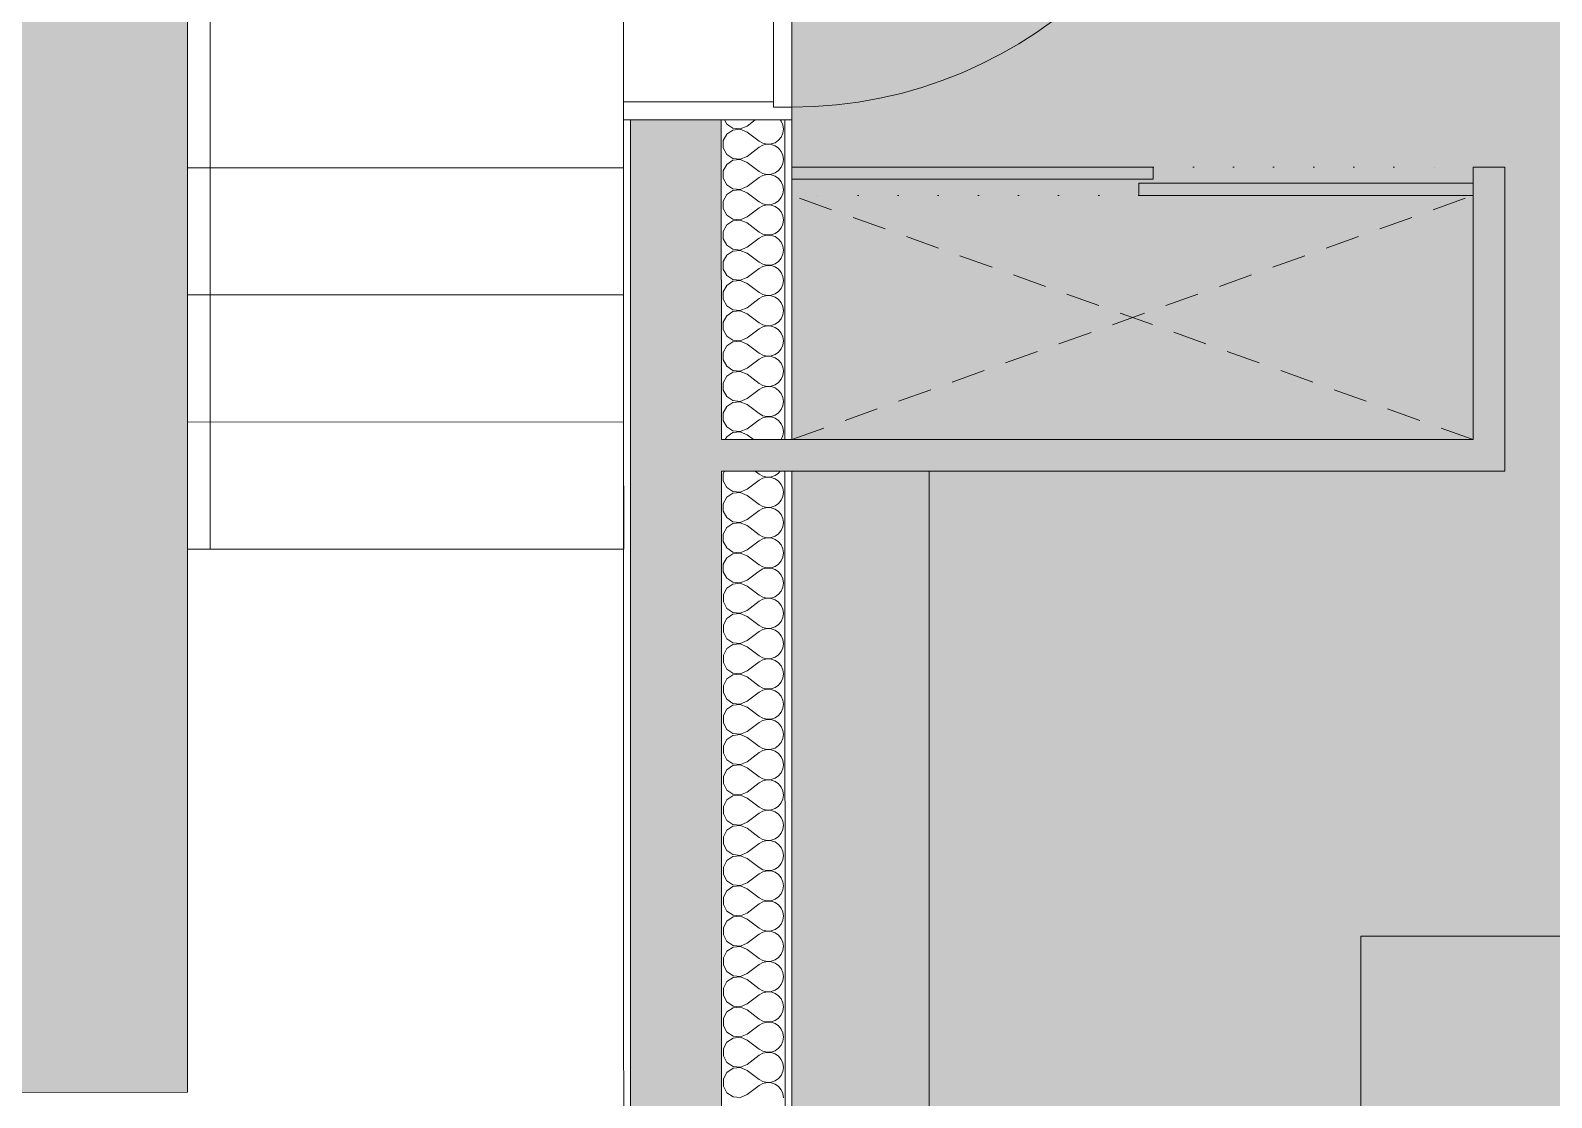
# Model space of a CAD drawing. Header units: millimetres. Extents: x 318905 to 439572, y -5133 to 105868.
# Drawn here: x 360029 to 363377, y 53016 to 55367 of the extents above; entities that cross this region are included whole.
import ezdxf

# ---------------------------------------------------------------- set-up
doc = ezdxf.new("R2010")
doc.units = ezdxf.units.MM
doc.header["$MEASUREMENT"] = 0
doc.linetypes.add('Pointillé', pattern=[88.194442, 0, -88.194442])
doc.linetypes.add('Tirets petits', pattern=[125, 75, -50])
for name, color, linetype, lineweight in [('2D -  Dessin général_Stylo_No__1', 7, 'Continuous', 5), ('2D - Dessins placés (Géomètre)_Stylo_No__1', 7, 'Continuous', 5), ('INTI_Agencement_Stylo_No__1', 7, 'Continuous', 5), ('INTI_Agencement_Stylo_No__142', 8, 'Continuous', 0), ('INTI_HACHURES_Stylo_No__122', 255, 'Continuous', 0), ('INTI_HACHURES_Stylo_No__2', 8, 'Continuous', 5), ('Murs ext - Périphériques_Stylo_No__1', 7, 'Continuous', 5), ('Murs ext - Périphériques_Stylo_No__41', 7, 'Continuous', 20)]:
    doc.layers.add(name, color=color, linetype=linetype, lineweight=lineweight)
for name, color, linetype, lineweight, true_color in [('2D - Dessins placés (Géomètre)_Stylo_No__241', 7, 'Continuous', 5, 0x4d4d4d), ('2D - Dessins placés (Géomètre)_Stylo_No__253', 7, 'Continuous', 13, 0xb6d398), ('Murs ext - Périphériques_Stylo_No__67', 7, 'Continuous', 15, 0x6a6a6a), ('Murs ext - Périphériques_Stylo_No__87', 7, 'Continuous', 13, 0x6a6a6a)]:
    doc.layers.add(name, color=color, linetype=linetype, lineweight=lineweight, true_color=true_color)
doc.layers.add('INTI_Agencement', color=7, linetype='Continuous')
doc.layers.add('Marques & Zones', color=7, linetype='Continuous')

# ---------------------------------------------------------------- blocks, each defined once
blk = doc.blocks.new('*X27')
at = {"layer": 'Murs ext - Périphériques_Stylo_No__1', "linetype": 'Continuous'}
for p, q in [((361556.6, 55169.6), (361561.7, 55160.1)), ((361561.7, 55160.1), (361575.2, 55151.2)), ((361575.2, 55151.2), (361591.3, 55149.6)), ((361591.3, 55149.6), (361606.3, 55155.9)), ((361606.3, 55155.9), (361624.6, 55169.6)), ((361681.3, 55166.8), (361679, 55169.6)), ((361685, 55158.4), (361681.3, 55166.8)), ((361686.3, 55149.3), (361685, 55158.4)), ((361561.7, 55138.3), (361554, 55124)), ((361554, 55124), (361554, 55107.8)), ((361575.2, 55147.3), (361561.7, 55138.3)), ((361591.3, 55148.9), (361575.2, 55147.3)), ((361606.3, 55142.6), (361591.3, 55148.9)), ((361606.3, 55142.6), (361633, 55122.6)), ((361633, 55122.6), (361641, 55118.1)), ((361641, 55118.1), (361650, 55116.1)), ((361650, 55116.1), (361659.2, 55116.5)), ((361659.2, 55116.5), (361667.9, 55119.4)), ((361667.9, 55119.4), (361675.5, 55124.7)), ((361675.5, 55124.7), (361681.3, 55131.7)), ((361681.3, 55131.7), (361685, 55140.1)), ((361685, 55140.1), (361686.3, 55149.3)), ((361554, 55107.8), (361561.7, 55093.5)), ((361561.7, 55093.5), (361575.2, 55084.5)), ((361575.2, 55084.5), (361591.4, 55083)), ((361591.4, 55083), (361606.3, 55089.2)), ((361606.3, 55089.2), (361633, 55109.2)), ((361641, 55113.7), (361633, 55109.2)), ((361650, 55115.8), (361641, 55113.7)), ((361659.2, 55115.3), (361650, 55115.8)), ((361667.9, 55112.4), (361659.2, 55115.3)), ((361675.5, 55107.2), (361667.9, 55112.4)), ((361681.3, 55100.1), (361675.5, 55107.2)), ((361685.1, 55091.7), (361681.3, 55100.1)), ((361686.3, 55082.6), (361685.1, 55091.7)), ((361685.1, 55073.5), (361686.3, 55082.6)), ((361561.7, 55071.7), (361554, 55057.4)), ((361554, 55057.4), (361554, 55041.1)), ((361575.2, 55080.7), (361561.7, 55071.7)), ((361591.4, 55082.2), (361575.2, 55080.7)), ((361606.3, 55075.9), (361591.4, 55082.2)), ((361606.3, 55075.9), (361633, 55055.9)), ((361633, 55055.9), (361641, 55051.5)), ((361641, 55051.5), (361650, 55049.4)), ((361650, 55049.1), (361641, 55047)), ((361650, 55049.4), (361659.2, 55049.8)), ((361659.2, 55048.7), (361650, 55049.1)), ((361659.2, 55049.8), (361667.9, 55052.8)), ((361667.9, 55052.8), (361675.5, 55058)), ((361675.5, 55058), (361681.4, 55065.1)), ((361681.4, 55065.1), (361685.1, 55073.5)), ((361554, 55041.1), (361561.7, 55026.8)), ((361561.7, 55026.8), (361575.2, 55017.8)), ((361575.2, 55017.8), (361591.4, 55016.3)), ((361591.4, 55015.5), (361575.2, 55014)), ((361591.4, 55016.3), (361606.3, 55022.6)), ((361606.3, 55009.2), (361591.4, 55015.5)), ((361606.3, 55022.6), (361633, 55042.6)), ((361641, 55047), (361633, 55042.6)), ((361667.9, 55045.7), (361659.2, 55048.7)), ((361675.5, 55040.5), (361667.9, 55045.7)), ((361681.4, 55033.4), (361675.5, 55040.5)), ((361685.1, 55025), (361681.4, 55033.4)), ((361686.3, 55015.9), (361685.1, 55025)), ((361685.1, 55006.8), (361686.3, 55015.9)), ((361561.7, 55005), (361554, 54990.7)), ((361554, 54990.7), (361554, 54974.5)), ((361575.2, 55014), (361561.7, 55005)), ((361606.3, 55009.2), (361633, 54989.2)), ((361633, 54989.2), (361641.1, 54984.8)), ((361641.1, 54984.8), (361650, 54982.7)), ((361650, 54982.5), (361641.1, 54980.4)), ((361650, 54982.7), (361659.2, 54983.2)), ((361659.2, 54982), (361650, 54982.5)), ((361659.2, 54983.2), (361667.9, 54986.1)), ((361667.9, 54979.1), (361659.2, 54982)), ((361667.9, 54986.1), (361675.5, 54991.3)), ((361675.5, 54991.3), (361681.4, 54998.4)), ((361681.4, 54998.4), (361685.1, 55006.8)), ((361554, 54974.5), (361561.7, 54960.1)), ((361561.7, 54960.1), (361575.2, 54951.2)), ((361575.2, 54951.2), (361591.4, 54949.6)), ((361591.4, 54948.9), (361575.2, 54947.3)), ((361591.4, 54949.6), (361606.3, 54955.9)), ((361606.4, 54942.6), (361591.4, 54948.9)), ((361606.3, 54955.9), (361633, 54975.9)), ((361641.1, 54980.4), (361633, 54975.9)), ((361675.5, 54973.9), (361667.9, 54979.1)), ((361681.4, 54966.8), (361675.5, 54973.9)), ((361685.1, 54958.4), (361681.4, 54966.8)), ((361686.3, 54949.3), (361685.1, 54958.4)), ((361685.1, 54940.1), (361686.3, 54949.3)), ((361561.7, 54938.3), (361554, 54924)), ((361554, 54924), (361554, 54907.8)), ((361575.2, 54947.3), (361561.7, 54938.3)), ((361606.4, 54942.6), (361633, 54922.6)), ((361633, 54922.6), (361641.1, 54918.1)), ((361641.1, 54918.1), (361650, 54916.1)), ((361650, 54915.8), (361641.1, 54913.7)), ((361650, 54916.1), (361659.2, 54916.5)), ((361659.2, 54915.3), (361650, 54915.8)), ((361659.2, 54916.5), (361667.9, 54919.4)), ((361667.9, 54912.4), (361659.2, 54915.3)), ((361667.9, 54919.4), (361675.5, 54924.7)), ((361675.5, 54924.7), (361681.4, 54931.7)), ((361681.4, 54931.7), (361685.1, 54940.1)), ((361554, 54907.8), (361561.7, 54893.5)), ((361561.7, 54893.5), (361575.2, 54884.5)), ((361575.2, 54884.5), (361591.4, 54883)), ((361591.4, 54882.2), (361575.2, 54880.7)), ((361591.4, 54883), (361606.4, 54889.2)), ((361606.4, 54875.9), (361591.4, 54882.2)), ((361606.4, 54889.2), (361633, 54909.2)), ((361641.1, 54913.7), (361633, 54909.2)), ((361675.5, 54907.2), (361667.9, 54912.4)), ((361681.4, 54900.1), (361675.5, 54907.2)), ((361685.1, 54891.7), (361681.4, 54900.1)), ((361686.4, 54882.6), (361685.1, 54891.7)), ((361685.1, 54873.5), (361686.4, 54882.6)), ((361561.7, 54871.7), (361554, 54857.4)), ((361554, 54857.4), (361554, 54841.1)), ((361575.2, 54880.7), (361561.7, 54871.7)), ((361606.4, 54875.9), (361633, 54855.9)), ((361633, 54855.9), (361641.1, 54851.5)), ((361641.1, 54851.5), (361650, 54849.4)), ((361650, 54849.1), (361641.1, 54847)), ((361650, 54849.4), (361659.2, 54849.8)), ((361659.2, 54848.7), (361650, 54849.1)), ((361659.2, 54849.8), (361667.9, 54852.8)), ((361667.9, 54845.7), (361659.2, 54848.7)), ((361667.9, 54852.8), (361675.5, 54858)), ((361675.5, 54858), (361681.4, 54865.1)), ((361681.4, 54865.1), (361685.1, 54873.5)), ((361554, 54841.1), (361561.7, 54826.8)), ((361561.7, 54826.8), (361575.2, 54817.8)), ((361575.2, 54817.8), (361591.4, 54816.3)), ((361591.4, 54815.5), (361575.2, 54814)), ((361591.4, 54816.3), (361606.4, 54822.6)), ((361606.4, 54809.2), (361591.4, 54815.5)), ((361606.4, 54822.6), (361633, 54842.6)), ((361641.1, 54847), (361633, 54842.6)), ((361675.5, 54840.5), (361667.9, 54845.7)), ((361681.4, 54833.4), (361675.5, 54840.5)), ((361685.1, 54825), (361681.4, 54833.4)), ((361686.4, 54815.9), (361685.1, 54825)), ((361685.1, 54806.8), (361686.4, 54815.9)), ((361561.7, 54805), (361554, 54790.7)), ((361554, 54790.7), (361554, 54774.5)), ((361575.2, 54814), (361561.7, 54805)), ((361606.4, 54809.2), (361633, 54789.2)), ((361633, 54789.2), (361641.1, 54784.8)), ((361641.1, 54784.8), (361650, 54782.7)), ((361650, 54782.5), (361641.1, 54780.4)), ((361650, 54782.7), (361659.2, 54783.2)), ((361659.2, 54782), (361650, 54782.5)), ((361659.2, 54783.2), (361667.9, 54786.1)), ((361668, 54779.1), (361659.2, 54782)), ((361667.9, 54786.1), (361675.5, 54791.3)), ((361675.5, 54791.3), (361681.4, 54798.4)), ((361681.4, 54798.4), (361685.1, 54806.8)), ((361554, 54774.5), (361561.7, 54760.1)), ((361561.7, 54760.1), (361575.2, 54751.2)), ((361575.2, 54751.2), (361591.4, 54749.6)), ((361591.4, 54748.9), (361575.2, 54747.3)), ((361591.4, 54749.6), (361606.4, 54755.9)), ((361606.4, 54742.6), (361591.4, 54748.9)), ((361606.4, 54755.9), (361633, 54775.9)), ((361641.1, 54780.4), (361633, 54775.9)), ((361675.5, 54773.9), (361668, 54779.1)), ((361681.4, 54766.8), (361675.5, 54773.9)), ((361685.1, 54758.4), (361681.4, 54766.8)), ((361686.4, 54749.3), (361685.1, 54758.4)), ((361685.1, 54740.1), (361686.4, 54749.3)), ((361561.7, 54738.3), (361554.1, 54724)), ((361554.1, 54724), (361554.1, 54707.8)), ((361575.2, 54747.3), (361561.7, 54738.3)), ((361606.4, 54742.6), (361633.1, 54722.6)), ((361633.1, 54722.6), (361641.1, 54718.1)), ((361641.1, 54718.1), (361650.1, 54716.1)), ((361650.1, 54715.8), (361641.1, 54713.7)), ((361650.1, 54716.1), (361659.2, 54716.5)), ((361659.2, 54715.3), (361650.1, 54715.8)), ((361659.2, 54716.5), (361668, 54719.4)), ((361668, 54712.4), (361659.2, 54715.3)), ((361668, 54719.4), (361675.5, 54724.7)), ((361675.5, 54724.7), (361681.4, 54731.7)), ((361681.4, 54731.7), (361685.1, 54740.1)), ((361554.1, 54707.8), (361561.7, 54693.5)), ((361561.7, 54693.5), (361575.3, 54684.5)), ((361575.3, 54680.7), (361561.7, 54671.7)), ((361575.3, 54684.5), (361591.4, 54683)), ((361591.4, 54682.2), (361575.3, 54680.7)), ((361591.4, 54683), (361606.4, 54689.2)), ((361606.4, 54675.9), (361591.4, 54682.2)), ((361606.4, 54689.2), (361633.1, 54709.2)), ((361641.1, 54713.7), (361633.1, 54709.2)), ((361675.5, 54707.2), (361668, 54712.4)), ((361681.4, 54700.1), (361675.5, 54707.2)), ((361685.1, 54691.7), (361681.4, 54700.1)), ((361686.4, 54682.6), (361685.1, 54691.7)), ((361685.1, 54673.5), (361686.4, 54682.6)), ((361561.7, 54671.7), (361554.1, 54657.4)), ((361554.1, 54657.4), (361554.1, 54641.1)), ((361606.4, 54675.9), (361633.1, 54655.9)), ((361633.1, 54655.9), (361641.1, 54651.5)), ((361641.1, 54651.5), (361650.1, 54649.4)), ((361650.1, 54649.1), (361641.1, 54647)), ((361650.1, 54649.4), (361659.3, 54649.8)), ((361659.3, 54648.7), (361650.1, 54649.1)), ((361659.3, 54649.8), (361668, 54652.8)), ((361668, 54645.7), (361659.3, 54648.7)), ((361668, 54652.8), (361675.5, 54658)), ((361675.5, 54658), (361681.4, 54665.1)), ((361681.4, 54665.1), (361685.1, 54673.5)), ((361554.1, 54641.1), (361561.7, 54626.8)), ((361561.7, 54626.8), (361575.3, 54617.8)), ((361575.3, 54614), (361561.7, 54605)), ((361575.3, 54617.8), (361591.4, 54616.3)), ((361591.4, 54615.5), (361575.3, 54614)), ((361591.4, 54616.3), (361606.4, 54622.6)), ((361606.4, 54609.2), (361591.4, 54615.5)), ((361606.4, 54622.6), (361633.1, 54642.6)), ((361641.1, 54647), (361633.1, 54642.6)), ((361675.6, 54640.5), (361668, 54645.7)), ((361681.4, 54633.4), (361675.6, 54640.5)), ((361685.1, 54625), (361681.4, 54633.4)), ((361686.4, 54615.9), (361685.1, 54625)), ((361685.1, 54606.8), (361686.4, 54615.9)), ((361561.7, 54605), (361554.1, 54590.7)), ((361554.1, 54590.7), (361554.1, 54574.5)), ((361606.4, 54609.2), (361633.1, 54589.2)), ((361633.1, 54589.2), (361641.1, 54584.8)), ((361641.1, 54580.4), (361633.1, 54575.9)), ((361641.1, 54584.8), (361650.1, 54582.7)), ((361650.1, 54582.5), (361641.1, 54580.4)), ((361650.1, 54582.7), (361659.3, 54583.2)), ((361659.3, 54582), (361650.1, 54582.5)), ((361659.3, 54583.2), (361668, 54586.1)), ((361668, 54579.1), (361659.3, 54582)), ((361668, 54586.1), (361675.6, 54591.3)), ((361675.6, 54591.3), (361681.4, 54598.4)), ((361681.4, 54598.4), (361685.1, 54606.8)), ((361554.1, 54574.5), (361561.8, 54560.1)), ((361561.8, 54560.1), (361575.3, 54551.2)), ((361575.3, 54547.3), (361561.8, 54538.3)), ((361575.3, 54551.2), (361591.4, 54549.6)), ((361591.4, 54548.9), (361575.3, 54547.3)), ((361591.4, 54549.6), (361606.4, 54555.9)), ((361606.4, 54542.6), (361591.4, 54548.9)), ((361606.4, 54555.9), (361633.1, 54575.9)), ((361675.6, 54573.9), (361668, 54579.1)), ((361681.4, 54566.8), (361675.6, 54573.9)), ((361685.1, 54558.4), (361681.4, 54566.8)), ((361686.4, 54549.3), (361685.1, 54558.4)), ((361685.1, 54540.1), (361686.4, 54549.3)), ((361561.8, 54538.3), (361554.1, 54524)), ((361554.1, 54524), (361554.1, 54507.8)), ((361606.4, 54542.6), (361633.1, 54522.6)), ((361633.1, 54522.6), (361641.1, 54518.1)), ((361641.1, 54513.7), (361633.1, 54509.2)), ((361641.1, 54518.1), (361650.1, 54516.1)), ((361650.1, 54515.8), (361641.1, 54513.7)), ((361650.1, 54516.1), (361659.3, 54516.5)), ((361659.3, 54515.3), (361650.1, 54515.8)), ((361659.3, 54516.5), (361668, 54519.4)), ((361668, 54512.4), (361659.3, 54515.3)), ((361668, 54519.4), (361675.6, 54524.7)), ((361675.6, 54524.7), (361681.4, 54531.7)), ((361681.4, 54531.7), (361685.1, 54540.1)), ((361554.1, 54507.8), (361561.8, 54493.5)), ((361561.8, 54493.5), (361575.3, 54484.5)), ((361575.3, 54480.7), (361561.8, 54471.7)), ((361575.3, 54484.5), (361591.5, 54483)), ((361591.5, 54482.2), (361575.3, 54480.7)), ((361591.5, 54483), (361606.4, 54489.2)), ((361606.4, 54475.9), (361591.5, 54482.2)), ((361606.4, 54489.2), (361633.1, 54509.2)), ((361675.6, 54507.2), (361668, 54512.4)), ((361681.4, 54500.1), (361675.6, 54507.2)), ((361685.2, 54491.7), (361681.4, 54500.1)), ((361686.4, 54482.6), (361685.2, 54491.7)), ((361685.2, 54473.5), (361686.4, 54482.6)), ((361561.8, 54471.7), (361558.5, 54465.6)), ((361606.4, 54475.9), (361620.2, 54465.6)), ((361681.7, 54465.6), (361685.2, 54473.5))]:
    blk.add_line(p, q, dxfattribs=at)
blk = doc.blocks.new('Hachure_11', base_point=(0, 4000))
at = {"layer": 'Murs ext - Périphériques_Stylo_No__1', "linetype": 'Continuous'}
blk.add_blockref('*X27', (0, 0), dxfattribs=at)
blk = doc.blocks.new('*X31')
at = {"layer": 'Murs ext - Périphériques_Stylo_No__1', "linetype": 'Continuous'}
for p, q in [((361556.7, 54395.6), (361554.1, 54390.7)), ((361554.1, 54390.7), (361554.1, 54374.5)), ((361624.6, 54395.6), (361633.1, 54389.2)), ((361633.1, 54389.2), (361641.2, 54384.8)), ((361641.2, 54380.4), (361633.1, 54375.9)), ((361641.2, 54384.8), (361650.1, 54382.7)), ((361650.1, 54382.5), (361641.2, 54380.4)), ((361650.1, 54382.7), (361659.3, 54383.2)), ((361659.3, 54382), (361650.1, 54382.5)), ((361659.3, 54383.2), (361668, 54386.1)), ((361668, 54379.1), (361659.3, 54382)), ((361668, 54386.1), (361675.6, 54391.3)), ((361675.6, 54391.3), (361679.2, 54395.6)), ((361554.1, 54374.5), (361561.8, 54360.1)), ((361561.8, 54360.1), (361575.3, 54351.2)), ((361575.3, 54347.3), (361561.8, 54338.3)), ((361575.3, 54351.2), (361591.5, 54349.6)), ((361591.5, 54348.9), (361575.3, 54347.3)), ((361591.5, 54349.6), (361606.4, 54355.9)), ((361606.4, 54342.6), (361591.5, 54348.9)), ((361606.4, 54355.9), (361633.1, 54375.9)), ((361675.6, 54373.9), (361668, 54379.1)), ((361681.5, 54366.8), (361675.6, 54373.9)), ((361685.2, 54358.4), (361681.5, 54366.8)), ((361686.4, 54349.3), (361685.2, 54358.4)), ((361685.2, 54340.1), (361686.4, 54349.3)), ((361561.8, 54338.3), (361554.1, 54324)), ((361554.1, 54324), (361554.1, 54307.8)), ((361606.4, 54342.6), (361633.1, 54322.6)), ((361633.1, 54322.6), (361641.2, 54318.1)), ((361641.2, 54313.7), (361633.1, 54309.2)), ((361641.2, 54318.1), (361650.1, 54316.1)), ((361650.1, 54315.8), (361641.2, 54313.7)), ((361650.1, 54316.1), (361659.3, 54316.5)), ((361659.3, 54315.3), (361650.1, 54315.8)), ((361659.3, 54316.5), (361668, 54319.4)), ((361668, 54312.4), (361659.3, 54315.3)), ((361668, 54319.4), (361675.6, 54324.7)), ((361675.6, 54307.2), (361668, 54312.4)), ((361675.6, 54324.7), (361681.5, 54331.7)), ((361681.5, 54331.7), (361685.2, 54340.1)), ((361554.1, 54307.8), (361561.8, 54293.5)), ((361561.8, 54293.5), (361575.3, 54284.5)), ((361575.3, 54280.7), (361561.8, 54271.7)), ((361575.3, 54284.5), (361591.5, 54283)), ((361591.5, 54282.2), (361575.3, 54280.7)), ((361591.5, 54283), (361606.5, 54289.2)), ((361606.5, 54275.9), (361591.5, 54282.2)), ((361606.5, 54289.2), (361633.1, 54309.2)), ((361681.5, 54300.1), (361675.6, 54307.2)), ((361685.2, 54291.7), (361681.5, 54300.1)), ((361686.5, 54282.6), (361685.2, 54291.7)), ((361685.2, 54273.5), (361686.5, 54282.6)), ((361561.8, 54271.7), (361554.1, 54257.4)), ((361554.1, 54257.4), (361554.1, 54241.1)), ((361606.5, 54275.9), (361633.1, 54255.9)), ((361633.1, 54255.9), (361641.2, 54251.5)), ((361641.2, 54247), (361633.1, 54242.6)), ((361641.2, 54251.5), (361650.1, 54249.4)), ((361650.1, 54249.1), (361641.2, 54247)), ((361650.1, 54249.4), (361659.3, 54249.8)), ((361659.3, 54248.7), (361650.1, 54249.1)), ((361659.3, 54249.8), (361668, 54252.8)), ((361668, 54245.7), (361659.3, 54248.7)), ((361668, 54252.8), (361675.6, 54258)), ((361675.6, 54240.5), (361668, 54245.7)), ((361675.6, 54258), (361681.5, 54265.1)), ((361681.5, 54265.1), (361685.2, 54273.5)), ((361554.1, 54241.1), (361561.8, 54226.8)), ((361561.8, 54226.8), (361575.3, 54217.8)), ((361575.3, 54214), (361561.8, 54205)), ((361575.3, 54217.8), (361591.5, 54216.3)), ((361591.5, 54215.5), (361575.3, 54214)), ((361591.5, 54216.3), (361606.5, 54222.6)), ((361606.5, 54209.2), (361591.5, 54215.5)), ((361606.5, 54222.6), (361633.1, 54242.6)), ((361681.5, 54233.4), (361675.6, 54240.5)), ((361685.2, 54225), (361681.5, 54233.4)), ((361686.5, 54215.9), (361685.2, 54225)), ((361685.2, 54206.8), (361686.5, 54215.9)), ((361561.8, 54205), (361554.1, 54190.7)), ((361554.1, 54190.7), (361554.1, 54174.5)), ((361606.5, 54209.2), (361633.1, 54189.2)), ((361633.1, 54189.2), (361641.2, 54184.8)), ((361641.2, 54180.4), (361633.1, 54175.9)), ((361641.2, 54184.8), (361650.1, 54182.7)), ((361650.1, 54182.5), (361641.2, 54180.4)), ((361650.1, 54182.7), (361659.3, 54183.2)), ((361659.3, 54182), (361650.1, 54182.5)), ((361659.3, 54183.2), (361668, 54186.1)), ((361668, 54179.1), (361659.3, 54182)), ((361668, 54186.1), (361675.6, 54191.3)), ((361675.6, 54173.9), (361668, 54179.1)), ((361675.6, 54191.3), (361681.5, 54198.4)), ((361681.5, 54198.4), (361685.2, 54206.8)), ((361554.1, 54174.5), (361561.8, 54160.1)), ((361561.8, 54160.1), (361575.3, 54151.2)), ((361575.3, 54147.3), (361561.8, 54138.3)), ((361575.3, 54151.2), (361591.5, 54149.6)), ((361591.5, 54148.9), (361575.3, 54147.3)), ((361591.5, 54149.6), (361606.5, 54155.9)), ((361606.5, 54142.6), (361591.5, 54148.9)), ((361606.5, 54155.9), (361633.1, 54175.9)), ((361681.5, 54166.8), (361675.6, 54173.9)), ((361685.2, 54158.4), (361681.5, 54166.8)), ((361686.5, 54149.3), (361685.2, 54158.4)), ((361685.2, 54140.1), (361686.5, 54149.3)), ((361561.8, 54138.3), (361554.2, 54124)), ((361554.2, 54124), (361554.2, 54107.8)), ((361606.5, 54142.6), (361633.1, 54122.6)), ((361633.1, 54122.6), (361641.2, 54118.1)), ((361641.2, 54113.7), (361633.2, 54109.2)), ((361641.2, 54118.1), (361650.2, 54116.1)), ((361650.2, 54115.8), (361641.2, 54113.7)), ((361650.2, 54116.1), (361659.3, 54116.5)), ((361659.3, 54115.3), (361650.2, 54115.8)), ((361659.3, 54116.5), (361668.1, 54119.4)), ((361668.1, 54112.4), (361659.3, 54115.3)), ((361668.1, 54119.4), (361675.6, 54124.7)), ((361675.6, 54107.2), (361668.1, 54112.4)), ((361675.6, 54124.7), (361681.5, 54131.7)), ((361681.5, 54131.7), (361685.2, 54140.1)), ((361554.2, 54107.8), (361561.8, 54093.5)), ((361561.8, 54093.5), (361575.4, 54084.5)), ((361575.4, 54080.7), (361561.8, 54071.7)), ((361575.4, 54084.5), (361591.5, 54083)), ((361591.5, 54082.2), (361575.4, 54080.7)), ((361591.5, 54083), (361606.5, 54089.2)), ((361606.5, 54075.9), (361591.5, 54082.2)), ((361606.5, 54089.2), (361633.2, 54109.2)), ((361681.5, 54100.1), (361675.6, 54107.2)), ((361685.2, 54091.7), (361681.5, 54100.1)), ((361686.5, 54082.6), (361685.2, 54091.7)), ((361685.2, 54073.5), (361686.5, 54082.6)), ((361561.8, 54071.7), (361554.2, 54057.4)), ((361554.2, 54057.4), (361554.2, 54041.1)), ((361606.5, 54075.9), (361633.2, 54055.9)), ((361633.2, 54055.9), (361641.2, 54051.5)), ((361641.2, 54047), (361633.2, 54042.6)), ((361641.2, 54051.5), (361650.2, 54049.4)), ((361650.2, 54049.1), (361641.2, 54047)), ((361650.2, 54049.4), (361659.4, 54049.8)), ((361659.4, 54048.7), (361650.2, 54049.1)), ((361659.4, 54049.8), (361668.1, 54052.8)), ((361668.1, 54045.7), (361659.4, 54048.7)), ((361668.1, 54052.8), (361675.6, 54058)), ((361675.6, 54040.5), (361668.1, 54045.7)), ((361675.6, 54058), (361681.5, 54065.1)), ((361681.5, 54065.1), (361685.2, 54073.5)), ((361554.2, 54041.1), (361561.8, 54026.8)), ((361561.8, 54026.8), (361575.4, 54017.8)), ((361575.4, 54014), (361561.8, 54005)), ((361575.4, 54017.8), (361591.5, 54016.3)), ((361591.5, 54015.5), (361575.4, 54014)), ((361591.5, 54016.3), (361606.5, 54022.6)), ((361606.5, 54009.2), (361591.5, 54015.5)), ((361606.5, 54022.6), (361633.2, 54042.6)), ((361681.5, 54033.4), (361675.6, 54040.5)), ((361685.2, 54025), (361681.5, 54033.4)), ((361686.5, 54015.9), (361685.2, 54025)), ((361685.2, 54006.8), (361686.5, 54015.9)), ((361561.8, 54005), (361554.2, 53990.7)), ((361554.2, 53990.7), (361554.2, 53974.5)), ((361606.5, 54009.2), (361633.2, 53989.2)), ((361633.2, 53989.2), (361641.2, 53984.8)), ((361641.2, 53980.4), (361633.2, 53975.9)), ((361641.2, 53984.8), (361650.2, 53982.7)), ((361650.2, 53982.5), (361641.2, 53980.4)), ((361650.2, 53982.7), (361659.4, 53983.2)), ((361659.4, 53982), (361650.2, 53982.5)), ((361659.4, 53983.2), (361668.1, 53986.1)), ((361668.1, 53979.1), (361659.4, 53982)), ((361668.1, 53986.1), (361675.7, 53991.3)), ((361675.7, 53973.9), (361668.1, 53979.1)), ((361675.7, 53991.3), (361681.5, 53998.4)), ((361681.5, 53998.4), (361685.2, 54006.8)), ((361554.2, 53974.5), (361561.8, 53960.1)), ((361561.8, 53960.1), (361575.4, 53951.2)), ((361575.4, 53947.3), (361561.9, 53938.3)), ((361575.4, 53951.2), (361591.5, 53949.6)), ((361591.5, 53948.9), (361575.4, 53947.3)), ((361591.5, 53949.6), (361606.5, 53955.9)), ((361606.5, 53942.6), (361591.5, 53948.9)), ((361606.5, 53955.9), (361633.2, 53975.9)), ((361681.5, 53966.8), (361675.7, 53973.9)), ((361685.2, 53958.4), (361681.5, 53966.8)), ((361686.5, 53949.3), (361685.2, 53958.4)), ((361685.2, 53940.1), (361686.5, 53949.3)), ((361561.9, 53938.3), (361554.2, 53924)), ((361554.2, 53924), (361554.2, 53907.8)), ((361606.5, 53942.6), (361633.2, 53922.6)), ((361633.2, 53922.6), (361641.2, 53918.1)), ((361641.2, 53913.7), (361633.2, 53909.2)), ((361641.2, 53918.1), (361650.2, 53916.1)), ((361650.2, 53915.8), (361641.2, 53913.7)), ((361650.2, 53916.1), (361659.4, 53916.5)), ((361659.4, 53915.3), (361650.2, 53915.8)), ((361659.4, 53916.5), (361668.1, 53919.4)), ((361668.1, 53912.4), (361659.4, 53915.3)), ((361668.1, 53919.4), (361675.7, 53924.7)), ((361675.7, 53907.2), (361668.1, 53912.4)), ((361675.7, 53924.7), (361681.5, 53931.7)), ((361681.5, 53931.7), (361685.2, 53940.1)), ((361554.2, 53907.8), (361561.9, 53893.5)), ((361561.9, 53893.5), (361575.4, 53884.5)), ((361575.4, 53880.7), (361561.9, 53871.7)), ((361575.4, 53884.5), (361591.5, 53883)), ((361591.5, 53882.2), (361575.4, 53880.7)), ((361591.5, 53883), (361606.5, 53889.2)), ((361606.5, 53875.9), (361591.5, 53882.2)), ((361606.5, 53889.2), (361633.2, 53909.2)), ((361681.5, 53900.1), (361675.7, 53907.2)), ((361685.3, 53891.7), (361681.5, 53900.1)), ((361686.5, 53882.6), (361685.3, 53891.7)), ((361685.3, 53873.5), (361686.5, 53882.6)), ((361561.9, 53871.7), (361554.2, 53857.4)), ((361554.2, 53857.4), (361554.2, 53841.1)), ((361606.5, 53875.9), (361633.2, 53855.9)), ((361633.2, 53855.9), (361641.2, 53851.5)), ((361641.2, 53847), (361633.2, 53842.6)), ((361641.2, 53851.5), (361650.2, 53849.4)), ((361650.2, 53849.1), (361641.2, 53847)), ((361650.2, 53849.4), (361659.4, 53849.8)), ((361659.4, 53848.7), (361650.2, 53849.1)), ((361659.4, 53849.8), (361668.1, 53852.8)), ((361668.1, 53845.7), (361659.4, 53848.7)), ((361668.1, 53852.8), (361675.7, 53858)), ((361675.7, 53840.5), (361668.1, 53845.7)), ((361675.7, 53858), (361681.5, 53865.1)), ((361681.5, 53865.1), (361685.3, 53873.5)), ((361554.2, 53841.1), (361561.9, 53826.8)), ((361561.9, 53826.8), (361575.4, 53817.8)), ((361575.4, 53814), (361561.9, 53805)), ((361575.4, 53817.8), (361591.6, 53816.3)), ((361591.6, 53815.5), (361575.4, 53814)), ((361591.6, 53816.3), (361606.5, 53822.6)), ((361606.5, 53809.2), (361591.6, 53815.5)), ((361606.5, 53822.6), (361633.2, 53842.6)), ((361681.6, 53833.4), (361675.7, 53840.5)), ((361685.3, 53825), (361681.6, 53833.4)), ((361686.5, 53815.9), (361685.3, 53825)), ((361685.3, 53806.8), (361686.5, 53815.9)), ((361561.9, 53805), (361554.2, 53790.7)), ((361554.2, 53790.7), (361554.2, 53774.5)), ((361606.5, 53809.2), (361633.2, 53789.2)), ((361633.2, 53789.2), (361641.3, 53784.8)), ((361641.3, 53780.4), (361633.2, 53775.9)), ((361641.3, 53784.8), (361650.2, 53782.7)), ((361650.2, 53782.5), (361641.3, 53780.4)), ((361650.2, 53782.7), (361659.4, 53783.2)), ((361659.4, 53782), (361650.2, 53782.5)), ((361659.4, 53783.2), (361668.1, 53786.1)), ((361668.1, 53779.1), (361659.4, 53782)), ((361668.1, 53786.1), (361675.7, 53791.3)), ((361675.7, 53773.9), (361668.1, 53779.1)), ((361675.7, 53791.3), (361681.6, 53798.4)), ((361681.6, 53798.4), (361685.3, 53806.8)), ((361554.2, 53774.5), (361561.9, 53760.1)), ((361561.9, 53760.1), (361575.4, 53751.2)), ((361575.4, 53747.3), (361561.9, 53738.3)), ((361575.4, 53751.2), (361591.6, 53749.6)), ((361591.6, 53748.9), (361575.4, 53747.3)), ((361591.6, 53749.6), (361606.5, 53755.9)), ((361606.5, 53742.6), (361591.6, 53748.9)), ((361606.5, 53755.9), (361633.2, 53775.9)), ((361681.6, 53766.8), (361675.7, 53773.9)), ((361685.3, 53758.4), (361681.6, 53766.8)), ((361686.5, 53749.3), (361685.3, 53758.4)), ((361685.3, 53740.1), (361686.5, 53749.3)), ((361561.9, 53738.3), (361554.2, 53724)), ((361554.2, 53724), (361554.2, 53707.8)), ((361606.5, 53742.6), (361633.2, 53722.6)), ((361633.2, 53722.6), (361641.3, 53718.1)), ((361641.3, 53713.7), (361633.2, 53709.2)), ((361641.3, 53718.1), (361650.2, 53716.1)), ((361650.2, 53715.8), (361641.3, 53713.7)), ((361650.2, 53716.1), (361659.4, 53716.5)), ((361659.4, 53715.3), (361650.2, 53715.8)), ((361659.4, 53716.5), (361668.1, 53719.4)), ((361668.1, 53712.4), (361659.4, 53715.3)), ((361668.1, 53719.4), (361675.7, 53724.7)), ((361675.7, 53707.2), (361668.1, 53712.4)), ((361675.7, 53724.7), (361681.6, 53731.7)), ((361681.6, 53731.7), (361685.3, 53740.1)), ((361554.2, 53707.8), (361561.9, 53693.5)), ((361561.9, 53693.5), (361575.4, 53684.5)), ((361575.4, 53680.7), (361561.9, 53671.7)), ((361575.4, 53684.5), (361591.6, 53683)), ((361591.6, 53682.2), (361575.4, 53680.7)), ((361591.6, 53683), (361606.6, 53689.2)), ((361606.6, 53675.9), (361591.6, 53682.2)), ((361606.6, 53689.2), (361633.2, 53709.2)), ((361681.6, 53700.1), (361675.7, 53707.2)), ((361685.3, 53691.7), (361681.6, 53700.1)), ((361686.6, 53682.6), (361685.3, 53691.7)), ((361685.3, 53673.5), (361686.6, 53682.6)), ((361561.9, 53671.7), (361554.2, 53657.4)), ((361554.2, 53657.4), (361554.2, 53641.1)), ((361606.6, 53675.9), (361633.2, 53655.9)), ((361606.6, 53622.6), (361633.2, 53642.6)), ((361633.2, 53655.9), (361641.3, 53651.5)), ((361641.3, 53647), (361633.2, 53642.6)), ((361641.3, 53651.5), (361650.2, 53649.4)), ((361650.2, 53649.1), (361641.3, 53647)), ((361650.2, 53649.4), (361659.4, 53649.8)), ((361659.4, 53648.7), (361650.2, 53649.1)), ((361659.4, 53649.8), (361668.1, 53652.8)), ((361668.1, 53645.7), (361659.4, 53648.7)), ((361668.1, 53652.8), (361675.7, 53658)), ((361675.7, 53640.5), (361668.1, 53645.7)), ((361675.7, 53658), (361681.6, 53665.1)), ((361681.6, 53665.1), (361685.3, 53673.5)), ((361554.2, 53641.1), (361561.9, 53626.8)), ((361561.9, 53626.8), (361575.4, 53617.8)), ((361575.4, 53614), (361561.9, 53605)), ((361575.4, 53617.8), (361591.6, 53616.3)), ((361591.6, 53615.5), (361575.4, 53614)), ((361591.6, 53616.3), (361606.6, 53622.6)), ((361606.6, 53609.2), (361591.6, 53615.5)), ((361606.6, 53609.2), (361633.2, 53589.2)), ((361681.6, 53633.4), (361675.7, 53640.5)), ((361685.3, 53625), (361681.6, 53633.4)), ((361686.6, 53615.9), (361685.3, 53625)), ((361685.3, 53606.8), (361686.6, 53615.9)), ((361561.9, 53605), (361554.2, 53590.7)), ((361554.2, 53590.7), (361554.2, 53574.5)), ((361606.6, 53555.9), (361633.2, 53575.9)), ((361633.2, 53589.2), (361641.3, 53584.8)), ((361641.3, 53580.4), (361633.2, 53575.9)), ((361641.3, 53584.8), (361650.2, 53582.7)), ((361650.2, 53582.5), (361641.3, 53580.4)), ((361650.2, 53582.7), (361659.4, 53583.2)), ((361659.4, 53582), (361650.2, 53582.5)), ((361659.4, 53583.2), (361668.1, 53586.1)), ((361668.1, 53579.1), (361659.4, 53582)), ((361668.1, 53586.1), (361675.7, 53591.3)), ((361675.7, 53573.9), (361668.1, 53579.1)), ((361675.7, 53591.3), (361681.6, 53598.4)), ((361681.6, 53598.4), (361685.3, 53606.8)), ((361554.2, 53574.5), (361561.9, 53560.1)), ((361561.9, 53560.1), (361575.4, 53551.2)), ((361575.4, 53547.3), (361561.9, 53538.3)), ((361575.4, 53551.2), (361591.6, 53549.6)), ((361591.6, 53548.9), (361575.4, 53547.3)), ((361591.6, 53549.6), (361606.6, 53555.9)), ((361606.6, 53542.6), (361591.6, 53548.9)), ((361606.6, 53542.6), (361633.2, 53522.6)), ((361681.6, 53566.8), (361675.7, 53573.9)), ((361685.3, 53558.4), (361681.6, 53566.8)), ((361686.6, 53549.3), (361685.3, 53558.4)), ((361685.3, 53540.1), (361686.6, 53549.3)), ((361561.9, 53538.3), (361554.2, 53524)), ((361554.2, 53524), (361554.3, 53507.8)), ((361606.6, 53489.2), (361633.2, 53509.2)), ((361633.2, 53522.6), (361641.3, 53518.1)), ((361641.3, 53513.7), (361633.2, 53509.2)), ((361641.3, 53518.1), (361650.3, 53516.1)), ((361650.3, 53515.8), (361641.3, 53513.7)), ((361650.3, 53516.1), (361659.4, 53516.5)), ((361659.4, 53515.3), (361650.3, 53515.8)), ((361659.4, 53516.5), (361668.2, 53519.4)), ((361668.2, 53512.4), (361659.4, 53515.3)), ((361668.2, 53519.4), (361675.7, 53524.7)), ((361675.7, 53507.2), (361668.2, 53512.4)), ((361675.7, 53524.7), (361681.6, 53531.7)), ((361681.6, 53531.7), (361685.3, 53540.1)), ((361554.3, 53507.8), (361561.9, 53493.5)), ((361561.9, 53493.5), (361575.4, 53484.5)), ((361575.4, 53480.7), (361561.9, 53471.7)), ((361575.4, 53484.5), (361591.6, 53483)), ((361591.6, 53482.2), (361575.4, 53480.7)), ((361591.6, 53483), (361606.6, 53489.2)), ((361606.6, 53475.9), (361591.6, 53482.2)), ((361606.6, 53475.9), (361633.3, 53455.9)), ((361681.6, 53500.1), (361675.7, 53507.2)), ((361685.3, 53491.7), (361681.6, 53500.1)), ((361686.6, 53482.6), (361685.3, 53491.7)), ((361685.3, 53473.5), (361686.6, 53482.6)), ((361561.9, 53471.7), (361554.3, 53457.4)), ((361554.3, 53457.4), (361554.3, 53441.1)), ((361606.6, 53422.6), (361633.3, 53442.6)), ((361633.3, 53455.9), (361641.3, 53451.5)), ((361641.3, 53447), (361633.3, 53442.6)), ((361641.3, 53451.5), (361650.3, 53449.4)), ((361650.3, 53449.1), (361641.3, 53447)), ((361650.3, 53449.4), (361659.4, 53449.8)), ((361659.4, 53448.7), (361650.3, 53449.1)), ((361659.4, 53449.8), (361668.2, 53452.8)), ((361668.2, 53445.7), (361659.4, 53448.7)), ((361668.2, 53452.8), (361675.7, 53458)), ((361675.7, 53440.5), (361668.2, 53445.7)), ((361675.7, 53458), (361681.6, 53465.1)), ((361681.6, 53465.1), (361685.3, 53473.5)), ((361554.3, 53441.1), (361561.9, 53426.8)), ((361561.9, 53426.8), (361575.5, 53417.8)), ((361575.5, 53414), (361561.9, 53405)), ((361575.5, 53417.8), (361591.6, 53416.3)), ((361591.6, 53415.5), (361575.5, 53414)), ((361591.6, 53416.3), (361606.6, 53422.6)), ((361606.6, 53409.2), (361591.6, 53415.5)), ((361606.6, 53409.2), (361633.3, 53389.2)), ((361681.6, 53433.4), (361675.7, 53440.5)), ((361685.3, 53425), (361681.6, 53433.4)), ((361686.6, 53415.9), (361685.3, 53425)), ((361685.3, 53406.8), (361686.6, 53415.9)), ((361561.9, 53405), (361554.3, 53390.7)), ((361554.3, 53390.7), (361554.3, 53374.5)), ((361606.6, 53355.9), (361633.3, 53375.9)), ((361633.3, 53389.2), (361641.3, 53384.8)), ((361641.3, 53380.4), (361633.3, 53375.9)), ((361641.3, 53384.8), (361650.3, 53382.7)), ((361650.3, 53382.5), (361641.3, 53380.4)), ((361650.3, 53382.7), (361659.5, 53383.2)), ((361659.5, 53382), (361650.3, 53382.5)), ((361659.5, 53383.2), (361668.2, 53386.1)), ((361668.2, 53379.1), (361659.5, 53382)), ((361668.2, 53386.1), (361675.8, 53391.3)), ((361675.8, 53373.9), (361668.2, 53379.1)), ((361675.8, 53391.3), (361681.6, 53398.4)), ((361681.6, 53398.4), (361685.3, 53406.8)), ((361554.3, 53374.5), (361561.9, 53360.1)), ((361561.9, 53360.1), (361575.5, 53351.2)), ((361575.5, 53347.3), (361561.9, 53338.3)), ((361575.5, 53351.2), (361591.6, 53349.6)), ((361591.6, 53348.9), (361575.5, 53347.3)), ((361591.6, 53349.6), (361606.6, 53355.9)), ((361606.6, 53342.6), (361591.6, 53348.9)), ((361606.6, 53342.6), (361633.3, 53322.6)), ((361681.6, 53366.8), (361675.8, 53373.9)), ((361685.3, 53358.4), (361681.6, 53366.8)), ((361686.6, 53349.3), (361685.3, 53358.4)), ((361685.3, 53340.1), (361686.6, 53349.3)), ((361561.9, 53338.3), (361554.3, 53324)), ((361554.3, 53324), (361554.3, 53307.8)), ((361554.3, 53307.8), (361562, 53293.5)), ((361606.6, 53289.2), (361633.3, 53309.2)), ((361633.3, 53322.6), (361641.3, 53318.1)), ((361641.3, 53313.7), (361633.3, 53309.2)), ((361641.3, 53318.1), (361650.3, 53316.1)), ((361650.3, 53315.8), (361641.3, 53313.7)), ((361650.3, 53316.1), (361659.5, 53316.5)), ((361659.5, 53315.3), (361650.3, 53315.8)), ((361659.5, 53316.5), (361668.2, 53319.4)), ((361668.2, 53312.4), (361659.5, 53315.3)), ((361668.2, 53319.4), (361675.8, 53324.7)), ((361675.8, 53307.2), (361668.2, 53312.4)), ((361675.8, 53324.7), (361681.6, 53331.7)), ((361681.6, 53331.7), (361685.3, 53340.1)), ((361562, 53293.5), (361575.5, 53284.5)), ((361575.5, 53280.7), (361562, 53271.7)), ((361575.5, 53284.5), (361591.6, 53283)), ((361591.6, 53282.2), (361575.5, 53280.7)), ((361591.6, 53283), (361606.6, 53289.2)), ((361606.6, 53275.9), (361591.6, 53282.2)), ((361606.6, 53275.9), (361633.3, 53255.9)), ((361681.6, 53300.1), (361675.8, 53307.2)), ((361685.3, 53291.7), (361681.6, 53300.1)), ((361686.6, 53282.6), (361685.3, 53291.7)), ((361685.3, 53273.5), (361686.6, 53282.6)), ((361562, 53271.7), (361554.3, 53257.4)), ((361554.3, 53257.4), (361554.3, 53241.1)), ((361554.3, 53241.1), (361562, 53226.8)), ((361606.6, 53222.6), (361633.3, 53242.6)), ((361633.3, 53255.9), (361641.3, 53251.5)), ((361641.3, 53247), (361633.3, 53242.6)), ((361641.3, 53251.5), (361650.3, 53249.4)), ((361650.3, 53249.1), (361641.3, 53247)), ((361650.3, 53249.4), (361659.5, 53249.8)), ((361659.5, 53248.7), (361650.3, 53249.1)), ((361659.5, 53249.8), (361668.2, 53252.8)), ((361668.2, 53245.7), (361659.5, 53248.7)), ((361668.2, 53252.8), (361675.8, 53258)), ((361675.8, 53240.5), (361668.2, 53245.7)), ((361675.8, 53258), (361681.6, 53265.1)), ((361681.6, 53265.1), (361685.3, 53273.5)), ((361562, 53226.8), (361575.5, 53217.8)), ((361575.5, 53214), (361562, 53205)), ((361575.5, 53217.8), (361591.7, 53216.3)), ((361591.7, 53215.5), (361575.5, 53214)), ((361591.7, 53216.3), (361606.6, 53222.6)), ((361606.6, 53209.2), (361591.7, 53215.5)), ((361606.6, 53209.2), (361633.3, 53189.2)), ((361681.6, 53233.4), (361675.8, 53240.5)), ((361685.4, 53225), (361681.6, 53233.4)), ((361686.6, 53215.9), (361685.4, 53225)), ((361685.4, 53206.8), (361686.6, 53215.9)), ((361562, 53205), (361554.3, 53190.7)), ((361554.3, 53190.7), (361554.3, 53174.5)), ((361554.3, 53174.5), (361562, 53160.1)), ((361606.6, 53155.9), (361633.3, 53175.9)), ((361633.3, 53189.2), (361641.3, 53184.8)), ((361641.3, 53180.4), (361633.3, 53175.9)), ((361641.3, 53184.8), (361650.3, 53182.7)), ((361650.3, 53182.5), (361641.3, 53180.4)), ((361650.3, 53182.7), (361659.5, 53183.2)), ((361659.5, 53182), (361650.3, 53182.5)), ((361659.5, 53183.2), (361668.2, 53186.1)), ((361668.2, 53179.1), (361659.5, 53182)), ((361668.2, 53186.1), (361675.8, 53191.3)), ((361675.8, 53173.9), (361668.2, 53179.1)), ((361675.8, 53191.3), (361681.7, 53198.4)), ((361681.7, 53166.8), (361675.8, 53173.9)), ((361681.7, 53198.4), (361685.4, 53206.8)), ((361562, 53160.1), (361575.5, 53151.2)), ((361575.5, 53147.3), (361562, 53138.3)), ((361575.5, 53151.2), (361591.7, 53149.6)), ((361591.7, 53148.9), (361575.5, 53147.3)), ((361591.7, 53149.6), (361606.6, 53155.9)), ((361606.6, 53142.6), (361591.7, 53148.9)), ((361606.6, 53142.6), (361633.3, 53122.6)), ((361685.4, 53158.4), (361681.7, 53166.8)), ((361686.6, 53149.3), (361685.4, 53158.4)), ((361685.4, 53140.1), (361686.6, 53149.3)), ((361562, 53138.3), (361554.3, 53124)), ((361554.3, 53124), (361554.3, 53107.8)), ((361554.3, 53107.8), (361562, 53093.5)), ((361606.6, 53089.2), (361633.3, 53109.2)), ((361633.3, 53122.6), (361641.4, 53118.1)), ((361641.4, 53113.7), (361633.3, 53109.2)), ((361641.4, 53118.1), (361650.3, 53116.1)), ((361650.3, 53115.8), (361641.4, 53113.7)), ((361650.3, 53116.1), (361659.5, 53116.5)), ((361659.5, 53115.3), (361650.3, 53115.8)), ((361659.5, 53116.5), (361668.2, 53119.4)), ((361668.2, 53112.4), (361659.5, 53115.3)), ((361668.2, 53119.4), (361675.8, 53124.7)), ((361675.8, 53107.2), (361668.2, 53112.4)), ((361675.8, 53124.7), (361681.7, 53131.7)), ((361681.7, 53100.1), (361675.8, 53107.2)), ((361681.7, 53131.7), (361685.4, 53140.1)), ((361562, 53093.5), (361575.5, 53084.5)), ((361575.5, 53080.7), (361562, 53071.7)), ((361575.5, 53084.5), (361591.7, 53083)), ((361591.7, 53082.2), (361575.5, 53080.7)), ((361591.7, 53083), (361606.6, 53089.2)), ((361606.7, 53075.9), (361591.7, 53082.2)), ((361606.7, 53075.9), (361633.3, 53055.9)), ((361685.4, 53091.7), (361681.7, 53100.1)), ((361681.7, 53065.1), (361685.4, 53073.5)), ((361686.6, 53082.6), (361685.4, 53091.7)), ((361685.4, 53073.5), (361686.6, 53082.6)), ((361562, 53071.7), (361554.3, 53057.4)), ((361554.3, 53057.4), (361554.3, 53041.1)), ((361554.3, 53041.1), (361562, 53026.8)), ((361606.7, 53022.6), (361633.3, 53042.6)), ((361633.3, 53055.9), (361641.4, 53051.5)), ((361641.4, 53047), (361633.3, 53042.6)), ((361641.4, 53051.5), (361650.3, 53049.4)), ((361650.3, 53049.1), (361641.4, 53047)), ((361650.3, 53049.4), (361659.5, 53049.8)), ((361659.5, 53048.7), (361650.3, 53049.1)), ((361659.5, 53049.8), (361668.2, 53052.8)), ((361668.2, 53045.7), (361659.5, 53048.7)), ((361668.2, 53052.8), (361675.8, 53058)), ((361675.8, 53040.5), (361668.2, 53045.7)), ((361675.8, 53058), (361681.7, 53065.1)), ((361681.7, 53033.4), (361675.8, 53040.5)), ((361562, 53026.8), (361575.5, 53017.8)), ((361575.5, 53017.8), (361591.7, 53016.3)), ((361591.7, 53016.3), (361606.7, 53022.6)), ((361685.4, 53025), (361681.7, 53033.4)), ((361686.7, 53015.9), (361685.4, 53025))]:
    blk.add_line(p, q, dxfattribs=at)
blk = doc.blocks.new('Hachure_13', base_point=(0, 4000))
at = {"layer": 'Murs ext - Périphériques_Stylo_No__1', "linetype": 'Continuous'}
blk.add_blockref('*X31', (0, 0), dxfattribs=at)
blk = doc.blocks.new('Armoire[30]', base_point=(363204.7, 54465.6))
at = {"layer": 'INTI_Agencement_Stylo_No__1', "linetype": 'Continuous'}
for p, q in [((361704.7, 55038.9), (361704.7, 55065.8)), ((361704.7, 55065.8), (362500.7, 55065.8)), ((362500.7, 55065.8), (362500.7, 55038.9)), ((362500.7, 55038.9), (361704.7, 55038.9)), ((363204.7, 55030), (362468.8, 55029.9)), ((362468.8, 55029.9), (362468.8, 55003.1)), ((363204.7, 55003.1), (363204.7, 55030)), ((362468.8, 55003.1), (363204.7, 55003.1))]:
    blk.add_line(p, q, dxfattribs=at)
at = {"layer": 'INTI_Agencement_Stylo_No__1', "linetype": 'Pointillé'}
for p, q in [((362500.7, 55065.8), (363204.7, 55065.8)), ((362468.8, 55003.1), (361704.7, 55003.1))]:
    blk.add_line(p, q, dxfattribs=at)
at = {"layer": 'INTI_Agencement_Stylo_No__142', "linetype": 'Tirets petits'}
for p, q in [((363204.7, 54465.6), (361704.7, 55003.1)), ((361704.7, 54465.5), (363204.7, 55003.1))]:
    blk.add_line(p, q, dxfattribs=at)

msp = doc.modelspace()

# ---------------------------------------------------------------- hatches: boundary and pattern name
at = {"layer": '2D - Dessins placés (Géomètre)_Stylo_No__253', "linetype": 'Continuous', "lineweight": 0, "true_color": 0x5b694c}
msp.add_hatch(color=251, dxfattribs=at).paths.add_polyline_path([(356951.048, 53027.676), (357408.622, 62914.885), (368351.981, 63040.659), (368353.253, 59443.395), (361333.961, 59443.406), (361334.473, 56252.171), (360374.473, 56252.017), (360374.991, 53028.226)])
at = {"layer": 'INTI_HACHURES_Stylo_No__122', "linetype": 'Continuous'}
for points in [[(362007.567, 54395.676), (361704.771, 54395.627), (361705.26, 51351.665), (362008.056, 51351.714)], [(363558.278, 53371.734), (363558.439, 52371.734), (362957.278, 52371.638), (362957.117, 53371.637)]]:
    msp.add_hatch(color=256, dxfattribs=at).paths.add_polyline_path(points)
at = {"layer": 'Marques & Zones', "linetype": 'Continuous', "lineweight": 0, "true_color": 0xebf5fc}
for points in [[(361705.26, 51351.69), (368154.318, 51351.676), (368153.078, 59073.346), (363826.389, 59073.369), (363826.848, 56216.703), (363201.771, 56216.602), (363201.955, 55065.784), (363274.664, 55065.796), (363274.771, 54395.879), (361704.771, 54395.627)], [(361704.479, 56216.362), (361704.849, 54465.627), (363204.76, 54465.868), (363204.664, 55065.785), (363204.479, 56216.603)]]:
    msp.add_hatch(color=7, dxfattribs=at).paths.add_polyline_path(points)
at = {"layer": 'Murs ext - Périphériques_Stylo_No__1', "linetype": 'Continuous'}
h = msp.add_hatch(dxfattribs=at)
h.set_pattern_fill('Plâtre___Enduit', color=256, style=0, pattern_type=2)
h.set_pattern_definition([(0, (0, 0), (0, 86.60254), [0, -50]), (0, (25, 43.3), (0, 86.60254), [0, -50])])
h.paths.add_polyline_path([(361334.647, 55169.552), (361335.32, 50981.692), (361350.317, 50996.692), (361349.647, 55169.555)])
for points in [[(361349.76, 54465.57), (361549.76, 54465.602), (361549.647, 55169.587), (361349.647, 55169.554)], [(363274.771, 54395.879), (363274.664, 55065.796), (363204.664, 55065.785), (363204.76, 54465.868)], [(361549.771, 54395.602), (361549.76, 54465.602), (361349.76, 54465.57), (361349.771, 54395.57)], [(361689.771, 54395.624), (361689.76, 54465.624), (361549.76, 54465.602), (361549.771, 54395.602)], [(361704.771, 54395.627), (361704.76, 54465.627), (361689.76, 54465.624), (361689.771, 54395.624)], [(361704.771, 54395.627), (363274.771, 54395.879), (363204.76, 54465.868), (361704.76, 54465.627)], [(361349.771, 54395.57), (361350.317, 50996.692), (361550.285, 51196.692), (361549.771, 54395.602)]]:
    msp.add_hatch(color=256, dxfattribs=at).paths.add_polyline_path(points)

# ---------------------------------------------------------------- linework, layer by layer
at = {"layer": '2D -  Dessin général_Stylo_No__1', "linetype": 'Continuous', "flags": 128}
msp.add_lwpolyline([(360374.799, 54224.091), (360424.799, 54224.099), (360424.481, 56202.025), (361334.481, 56202.171)], dxfattribs=at)
at = {"layer": '2D - Dessins placés (Géomètre)_Stylo_No__1', "linetype": 'Continuous', "flags": 128}
msp.add_lwpolyline([(360374.664, 55064.091), (361334.664, 55064.245), (361334.473, 56252.171), (360374.473, 56252.017)], close=True, dxfattribs=at)
for points in [[(360374.647, 55169.398), (360374.975, 53128.226)], [(361334.664, 55064.245), (361334.709, 54784.245), (360374.709, 54784.091)], [(361334.709, 54784.245), (361334.754, 54504.245), (360374.754, 54504.091)], [(361334.754, 54504.245), (361334.799, 54224.245), (360374.799, 54224.091)]]:
    msp.add_lwpolyline(points, dxfattribs=at)
at = {"layer": '2D - Dessins placés (Géomètre)_Stylo_No__241', "linetype": 'Continuous', "flags": 128}
msp.add_lwpolyline([(356951.048, 53027.676), (357408.622, 62914.885), (368351.981, 63040.659), (368353.253, 59443.395), (361333.961, 59443.406), (361334.473, 56252.171), (360374.473, 56252.017), (360374.991, 53028.226)], close=True, dxfattribs=at)
at = {"layer": 'INTI_HACHURES_Stylo_No__2', "linetype": 'Continuous', "flags": 128}
for points in [[(362007.567, 54395.676), (361704.771, 54395.627), (361705.26, 51351.665), (362008.056, 51351.714)], [(363558.278, 53371.734), (363558.439, 52371.734), (362957.278, 52371.638), (362957.117, 53371.637)]]:
    msp.add_lwpolyline(points, close=True, dxfattribs=at)
at = {"layer": 'Murs ext - Périphériques_Stylo_No__1', "linetype": 'Continuous'}
for p, q in [((361664.488, 56161.605), (361664.643, 55197.605)), ((361704.643, 55197.612), (361704.488, 56161.611)), ((361334.641, 55209.552), (361664.641, 55209.605)), ((361334.647, 55169.552), (361334.641, 55209.552)), ((361664.641, 55209.605), (361664.643, 55197.605)), ((361664.643, 55197.605), (361704.643, 55197.612)), ((361664.643, 55197.605), (361704.643, 55197.612)), ((361704.643, 55197.612), (361704.647, 55169.612)), ((361704.647, 55169.612), (361334.647, 55169.552)), ((361334.647, 55169.552), (361349.647, 55169.554)), ((361334.647, 55169.552), (361349.647, 55169.554)), ((361349.647, 55169.554), (361549.647, 55169.587)), ((361349.647, 55169.554), (361549.647, 55169.587)), ((361349.647, 55169.554), (361549.647, 55169.587)), ((361549.647, 55169.587), (361689.647, 55169.609)), ((361549.647, 55169.587), (361689.647, 55169.609)), ((361549.76, 54465.602), (361549.647, 55169.587)), ((361689.647, 55169.609), (361704.647, 55169.612)), ((361689.647, 55169.609), (361704.647, 55169.612)), ((361689.76, 54465.624), (361689.647, 55169.609)), ((361550.285, 51196.692), (361549.771, 54395.602)), ((361690.263, 51336.691), (361689.771, 54395.624))]:
    msp.add_line(p, q, dxfattribs=at)
msp.add_arc((361704.488, 56161.611), 964, 270.009202, 0.009202, dxfattribs=at)
at = {"layer": 'Murs ext - Périphériques_Stylo_No__41', "linetype": 'Continuous'}
for p, q in [((361689.76, 54465.624), (361549.76, 54465.602)), ((361704.76, 54465.627), (361689.76, 54465.624)), ((361549.771, 54395.602), (361689.771, 54395.624)), ((361689.771, 54395.624), (361704.771, 54395.627))]:
    msp.add_line(p, q, dxfattribs=at)
at = {"layer": 'Murs ext - Périphériques_Stylo_No__41', "linetype": 'Continuous', "flags": 128}
for points in [[(363274.664, 55065.796), (363204.664, 55065.785)], [(363204.664, 55065.785), (363204.76, 54465.868)], [(363274.771, 54395.879), (363274.664, 55065.796)], [(363204.76, 54465.868), (361704.76, 54465.627)], [(361704.771, 54395.627), (363274.771, 54395.879)]]:
    msp.add_lwpolyline(points, dxfattribs=at)
at = {"layer": 'Murs ext - Périphériques_Stylo_No__67', "linetype": 'Continuous'}
for p, q in [((361349.647, 55169.555), (361349.76, 54465.57)), ((361549.647, 55169.587), (361689.647, 55169.609)), ((361349.76, 54465.57), (361349.771, 54395.57)), ((361349.771, 54395.57), (361350.317, 50996.692))]:
    msp.add_line(p, q, dxfattribs=at)
at = {"layer": 'Murs ext - Périphériques_Stylo_No__87', "linetype": 'Continuous'}
for p, q in [((361334.647, 55169.552), (361349.647, 55169.554)), ((361689.647, 55169.609), (361704.647, 55169.612))]:
    msp.add_line(p, q, dxfattribs=at)
at = {"layer": 'Murs ext - Périphériques_Stylo_No__87', "linetype": 'Continuous', "flags": 128}
for points in [[(361334.647, 55169.552), (361335.32, 50981.692)], [(361704.76, 54465.627), (361704.647, 55169.611)], [(361705.26, 51351.691), (361704.771, 54395.627)]]:
    msp.add_lwpolyline(points, dxfattribs=at)

# ---------------------------------------------------------------- block references
at = {"layer": 'INTI_Agencement', "color": 104, "linetype": 'Continuous', "lineweight": 5, "true_color": 0x029e21}
msp.add_blockref('Armoire[30]', (363204.672, 54465.573), dxfattribs=at)
at = {"layer": 'Murs ext - Périphériques_Stylo_No__1', "linetype": 'Continuous'}
for name in ['Hachure_11', 'Hachure_13']:
    msp.add_blockref(name, (0, 4000), dxfattribs=at)

doc.saveas('drawing.dxf')
